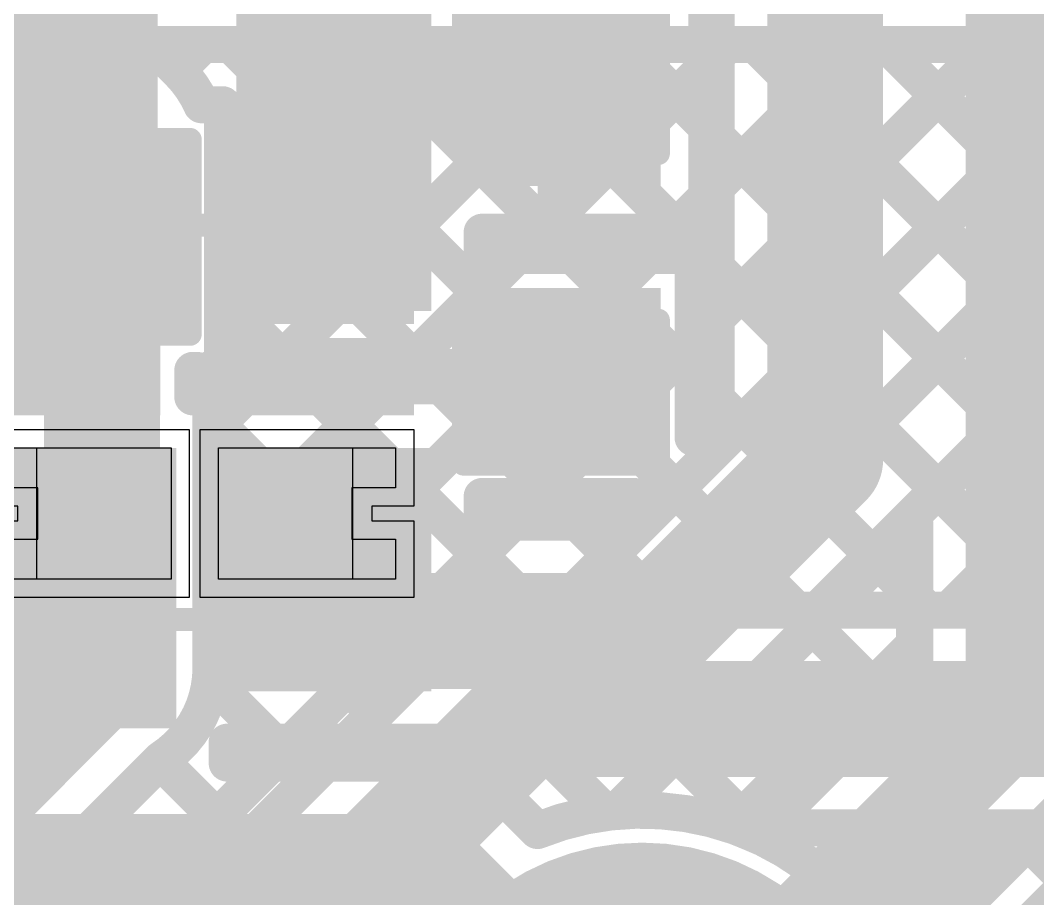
# Model space of a CAD drawing. Header units: millimetres. Extents: x 2.49 to 5.65, y 1.36 to 4.13.
# Drawn here: x 3.8184 to 4.0378, y 1.9482 to 2.1377 of the extents above; entities that cross this region are included whole.
import ezdxf

# ---------------------------------------------------------------- set-up
doc = ezdxf.new("R2010")
doc.units = ezdxf.units.MM
doc.header["$MEASUREMENT"] = 0
for name, color, linetype in [('BottomLayer', 5, 'Continuous'), ('BottomOverlay', 54, 'Continuous'), ('BottomPaste', 16, 'Continuous'), ('BottomSolder', 6, 'Continuous'), ('MultiLayer', 9, 'Continuous'), ('TopLayer', 1, 'Continuous'), ('TopOverlay', 2, 'Continuous'), ('TopPaste', 8, 'Continuous'), ('TopSolder', 216, 'Continuous'), ('ViaHoleLayer', 16, 'Continuous')]:
    doc.layers.add(name, color=color, linetype=linetype)

# ---------------------------------------------------------------- blocks, each defined once
blk = doc.blocks.new('DC_C024E_7A_1_65_1')
at = {"layer": 'BottomLayer', "const_width": 0.04921}
blk.add_lwpolyline([(0.28996, 0.15748, 1), (0.33917, 0.15748, 1)], format="xyb", close=True, dxfattribs=at)
at = {"layer": 'BottomSolder', "const_width": 0.05321}
blk.add_lwpolyline([(0.28796, 0.15748, 1), (0.34117, 0.15748, 1)], format="xyb", close=True, dxfattribs=at)
at = {"layer": 'MultiLayer', "const_width": 0.04921}
blk.add_lwpolyline([(0.28996, 0.15748, 1), (0.33917, 0.15748, 1)], format="xyb", close=True, dxfattribs=at)
at = {"layer": 'TopLayer', "const_width": 0.04921}
blk.add_lwpolyline([(0.28996, 0.15748, 1), (0.33917, 0.15748, 1)], format="xyb", close=True, dxfattribs=at)
at = {"layer": 'TopSolder', "const_width": 0.05321}
blk.add_lwpolyline([(0.28796, 0.15748, 1), (0.34117, 0.15748, 1)], format="xyb", close=True, dxfattribs=at)
blk = doc.blocks.new('SLG7NT402V_2')
at = {"layer": 'TopLayer'}
for p, q in [((-0.03406, -0.03386), (-0.03406, -0.00551)), ((-0.03406, -0.00551), (-0.00512, -0.00551)), ((-0.00512, -0.00551), (-0.00512, -0.03386)), ((0.00512, -0.03386), (0.00512, -0.00551)), ((0.00512, -0.00551), (0.03406, -0.00551)), ((0.03406, -0.00551), (0.03406, -0.03386)), ((-0.00512, -0.03386), (-0.03406, -0.03386)), ((0.03406, -0.03386), (0.00512, -0.03386))]:
    blk.add_line(p, q, dxfattribs=at)
for points in [[(-0.04331, 0.0252), (-0.01142, 0.0252), (-0.04331, 0.03386), (-0.01142, 0.03386)], [(0.01142, 0.0252), (0.04331, 0.0252), (0.01142, 0.03386), (0.04331, 0.03386)], [(-0.04331, 0.00551), (-0.01142, 0.00551), (-0.04331, 0.01417), (-0.01142, 0.01417)], [(0.01142, 0.00551), (0.04331, 0.00551), (0.01142, 0.01417), (0.04331, 0.01417)], [(-0.04331, -0.01417), (-0.00512, -0.01417), (-0.04331, -0.00551), (-0.00512, -0.00551)], [(0.00512, -0.01417), (0.04331, -0.01417), (0.00512, -0.00551), (0.04331, -0.00551)], [(-0.04331, -0.03386), (-0.00512, -0.03386), (-0.04331, -0.0252), (-0.00512, -0.0252)], [(0.00512, -0.03386), (0.04331, -0.03386), (0.00512, -0.0252), (0.04331, -0.0252)]]:
    blk.add_solid(points, dxfattribs=at)
at = {"layer": 'TopOverlay', "const_width": 0.005}
for points in [[(-0.03071, 0.04252), (0.03071, 0.04252)], [(-0.03071, -0.04252), (0.03071, -0.04252)]]:
    blk.add_lwpolyline(points, dxfattribs=at)
at = {"layer": 'TopOverlay'}
for points, const_width in [([(-0.03196, 0.04252, 1), (-0.02946, 0.04252, 1)], 0.0025), ([(0.02946, 0.04252, 1), (0.03196, 0.04252, 1)], 0.0025), ([(-0.05087, 0.029, 1), (-0.05513, 0.029, 1)], 0.00787), ([(-0.0571, 0.029, 1), (-0.05316, 0.029, 1)], 0.00394), ([(-0.05284, 0.029, 1), (-0.0489, 0.029, 1)], 0.00394), ([(-0.03196, -0.04252, 1), (-0.02946, -0.04252, 1)], 0.0025), ([(0.02946, -0.04252, 1), (0.03196, -0.04252, 1)], 0.0025)]:
    blk.add_lwpolyline(points, format="xyb", close=True, dxfattribs=dict(at, const_width=const_width))
at = {"layer": 'TopPaste'}
for p, q in [((-0.04331, -0.01417), (-0.04331, -0.00551)), ((-0.04331, -0.00551), (-0.00512, -0.00551)), ((-0.00512, -0.00551), (-0.00512, -0.03386)), ((0.00512, -0.03386), (0.00512, -0.00551)), ((0.00512, -0.00551), (0.04331, -0.00551)), ((0.04331, -0.00551), (0.04331, -0.01417)), ((-0.03386, -0.01417), (-0.04331, -0.01417)), ((-0.03386, -0.0252), (-0.03386, -0.01417)), ((0.04331, -0.01417), (0.03386, -0.01417)), ((0.03386, -0.01417), (0.03386, -0.0252)), ((-0.04331, -0.03386), (-0.04331, -0.0252)), ((-0.04331, -0.0252), (-0.03386, -0.0252)), ((0.03386, -0.0252), (0.04331, -0.0252)), ((0.04331, -0.0252), (0.04331, -0.03386)), ((-0.00512, -0.03386), (-0.04331, -0.03386)), ((0.04331, -0.03386), (0.00512, -0.03386))]:
    blk.add_line(p, q, dxfattribs=at)
for points in [[(-0.04331, 0.0252), (-0.01142, 0.0252), (-0.04331, 0.03386), (-0.01142, 0.03386)], [(0.01142, 0.0252), (0.04331, 0.0252), (0.01142, 0.03386), (0.04331, 0.03386)], [(-0.04331, 0.00551), (-0.01142, 0.00551), (-0.04331, 0.01417), (-0.01142, 0.01417)], [(0.01142, 0.00551), (0.04331, 0.00551), (0.01142, 0.01417), (0.04331, 0.01417)]]:
    blk.add_solid(points, dxfattribs=at)
at = {"layer": 'TopSolder'}
for p, q in [((-0.04724, -0.01811), (-0.04724, -0.00157)), ((-0.04724, -0.00157), (-0.00118, -0.00157)), ((-0.00118, -0.00157), (-0.00118, -0.0378)), ((0.00118, -0.0378), (0.00118, -0.00157)), ((0.00118, -0.00157), (0.04724, -0.00157)), ((0.04724, -0.00157), (0.04724, -0.01811)), ((-0.03819, -0.01811), (-0.04724, -0.01811)), ((-0.03819, -0.02126), (-0.03819, -0.01811)), ((0.04724, -0.01811), (0.03819, -0.01811)), ((0.03819, -0.01811), (0.03819, -0.02126)), ((-0.04724, -0.0378), (-0.04724, -0.02126)), ((-0.04724, -0.02126), (-0.03819, -0.02126)), ((0.03819, -0.02126), (0.04724, -0.02126)), ((0.04724, -0.02126), (0.04724, -0.0378)), ((-0.00118, -0.0378), (-0.04724, -0.0378)), ((0.04724, -0.0378), (0.00118, -0.0378))]:
    blk.add_line(p, q, dxfattribs=at)
for points in [[(-0.04731, 0.0212), (-0.00742, 0.0212), (-0.04731, 0.03786), (-0.00742, 0.03786)], [(0.00742, 0.0212), (0.04731, 0.0212), (0.00742, 0.03786), (0.04731, 0.03786)], [(-0.04731, 0.00151), (-0.00742, 0.00151), (-0.04731, 0.01817), (-0.00742, 0.01817)], [(0.00742, 0.00151), (0.04731, 0.00151), (0.00742, 0.01817), (0.04731, 0.01817)]]:
    blk.add_solid(points, dxfattribs=at)
blk = doc.blocks.new('3_SSOP_12')
at = {"layer": 'TopLayer'}
for points in [[(-0.01181, 0.02756), (0.01181, 0.02756), (-0.01181, 0.06693), (0.01181, 0.06693)], [(-0.04921, -0.06693), (-0.02559, -0.06693), (-0.04921, -0.02756), (-0.02559, -0.02756)], [(0.02559, -0.06693), (0.04921, -0.06693), (0.02559, -0.02756), (0.04921, -0.02756)]]:
    blk.add_solid(points, dxfattribs=at)
at = {"layer": 'TopOverlay', "const_width": 0.005}
for points in [[(-0.06, -0.016), (-0.06, 0.033)], [(-0.06, 0.033), (-0.02, 0.033)], [(0.02, 0.033), (0.06, 0.033)], [(0.06, -0.016), (0.06, 0.033)], [(-0.015, -0.032), (0.015, -0.032)]]:
    blk.add_lwpolyline(points, dxfattribs=at)
at = {"layer": 'TopOverlay'}
for points, const_width in [([(-0.06125, 0.033, 1), (-0.05875, 0.033, 1)], 0.0025), ([(-0.06125, 0.033, 1), (-0.05875, 0.033, 1)], 0.0025), ([(-0.02125, 0.033, 1), (-0.01875, 0.033, 1)], 0.0025), ([(0.01875, 0.033, 1), (0.02125, 0.033, 1)], 0.0025), ([(0.05875, 0.033, 1), (0.06125, 0.033, 1)], 0.0025), ([(0.05875, 0.033, 1), (0.06125, 0.033, 1)], 0.0025), ([(-0.06125, -0.016, 1), (-0.05875, -0.016, 1)], 0.0025), ([(0.05875, -0.016, 1), (0.06125, -0.016, 1)], 0.0025), ([(-0.01625, -0.032, 1), (-0.01375, -0.032, 1)], 0.0025), ([(0.01375, -0.032, 1), (0.01625, -0.032, 1)], 0.0025), ([(-0.05839, -0.048, 1), (-0.06561, -0.048, 1)], 0.01), ([(-0.06811, -0.048, 1), (-0.06311, -0.048, 1)], 0.005), ([(-0.06089, -0.048, 1), (-0.05589, -0.048, 1)], 0.005)]:
    blk.add_lwpolyline(points, format="xyb", close=True, dxfattribs=dict(at, const_width=const_width))
at = {"layer": 'TopPaste'}
for points in [[(-0.01181, 0.02756), (0.01181, 0.02756), (-0.01181, 0.06693), (0.01181, 0.06693)], [(-0.04921, -0.06693), (-0.02559, -0.06693), (-0.04921, -0.02756), (-0.02559, -0.02756)], [(0.02559, -0.06693), (0.04921, -0.06693), (0.02559, -0.02756), (0.04921, -0.02756)]]:
    blk.add_solid(points, dxfattribs=at)
at = {"layer": 'TopSolder'}
for points in [[(-0.01581, 0.02356), (0.01581, 0.02356), (-0.01581, 0.07093), (0.01581, 0.07093)], [(-0.05321, -0.07093), (-0.02159, -0.07093), (-0.05321, -0.02356), (-0.02159, -0.02356)], [(0.02159, -0.07093), (0.05321, -0.07093), (0.02159, -0.02356), (0.05321, -0.02356)]]:
    blk.add_solid(points, dxfattribs=at)
blk = doc.blocks.new('R__0603_B_38')
at = {"layer": 'BottomLayer'}
for points in [[(-0.015, -0.0175), (-0.015, 0.0175), (-0.045, -0.0175), (-0.045, 0.0175)], [(0.045, -0.0175), (0.045, 0.0175), (0.015, -0.0175), (0.015, 0.0175)]]:
    blk.add_solid(points, dxfattribs=at)
at = {"layer": 'BottomOverlay', "const_width": 0.005}
for points in [[(-0.049, 0.021), (0.049, 0.021)], [(-0.049, -0.021), (-0.049, 0.021)], [(0.049, -0.021), (0.049, 0.021)], [(-0.049, -0.021), (0.049, -0.021)]]:
    blk.add_lwpolyline(points, dxfattribs=at)
at = {"layer": 'BottomOverlay', "const_width": 0.0025}
for points in [[(-0.05025, 0.021, 1), (-0.04775, 0.021, 1)], [(-0.05025, 0.021, 1), (-0.04775, 0.021, 1)], [(0.04775, 0.021, 1), (0.05025, 0.021, 1)], [(0.04775, 0.021, 1), (0.05025, 0.021, 1)], [(-0.05025, -0.021, 1), (-0.04775, -0.021, 1)], [(-0.05025, -0.021, 1), (-0.04775, -0.021, 1)], [(0.04775, -0.021, 1), (0.05025, -0.021, 1)], [(0.04775, -0.021, 1), (0.05025, -0.021, 1)]]:
    blk.add_lwpolyline(points, format="xyb", close=True, dxfattribs=at)
at = {"layer": 'BottomPaste'}
for points in [[(-0.015, -0.0175), (-0.015, 0.0175), (-0.045, -0.0175), (-0.045, 0.0175)], [(0.045, -0.0175), (0.045, 0.0175), (0.015, -0.0175), (0.015, 0.0175)]]:
    blk.add_solid(points, dxfattribs=at)
at = {"layer": 'BottomSolder'}
for points in [[(-0.011, -0.0215), (-0.011, 0.0215), (-0.049, -0.0215), (-0.049, 0.0215)], [(0.049, -0.0215), (0.049, 0.0215), (0.011, -0.0215), (0.011, 0.0215)]]:
    blk.add_solid(points, dxfattribs=at)
blk = doc.blocks.new('C__0603_97')
at = {"layer": 'TopLayer'}
for points in [[(-0.045, 0.0175), (-0.045, -0.0175), (-0.015, 0.0175), (-0.015, -0.0175)], [(0.015, 0.0175), (0.015, -0.0175), (0.045, 0.0175), (0.045, -0.0175)]]:
    blk.add_solid(points, dxfattribs=at)
at = {"layer": 'TopOverlay', "const_width": 0.005}
for points in [[(-0.049, -0.021), (-0.049, 0.021)], [(-0.018, 0.021), (-0.049, 0.021)], [(0.049, 0.021), (0.018, 0.021)], [(0.049, -0.021), (0.049, 0.021)], [(-0.018, -0.021), (-0.049, -0.021)], [(0.049, -0.021), (0.018, -0.021)]]:
    blk.add_lwpolyline(points, dxfattribs=at)
at = {"layer": 'TopOverlay', "const_width": 0.0025}
for points in [[(-0.05025, 0.021, 1), (-0.04775, 0.021, 1)], [(-0.05025, 0.021, 1), (-0.04775, 0.021, 1)], [(-0.01925, 0.021, 1), (-0.01675, 0.021, 1)], [(0.01675, 0.021, 1), (0.01925, 0.021, 1)], [(0.04775, 0.021, 1), (0.05025, 0.021, 1)], [(0.04775, 0.021, 1), (0.05025, 0.021, 1)], [(-0.05025, -0.021, 1), (-0.04775, -0.021, 1)], [(-0.05025, -0.021, 1), (-0.04775, -0.021, 1)], [(-0.01925, -0.021, 1), (-0.01675, -0.021, 1)], [(0.01675, -0.021, 1), (0.01925, -0.021, 1)], [(0.04775, -0.021, 1), (0.05025, -0.021, 1)], [(0.04775, -0.021, 1), (0.05025, -0.021, 1)]]:
    blk.add_lwpolyline(points, format="xyb", close=True, dxfattribs=at)
at = {"layer": 'TopPaste'}
for points in [[(-0.045, 0.0175), (-0.045, -0.0175), (-0.015, 0.0175), (-0.015, -0.0175)], [(0.015, 0.0175), (0.015, -0.0175), (0.045, 0.0175), (0.045, -0.0175)]]:
    blk.add_solid(points, dxfattribs=at)
at = {"layer": 'TopSolder'}
for points in [[(-0.049, 0.0215), (-0.049, -0.0215), (-0.011, 0.0215), (-0.011, -0.0215)], [(0.011, 0.0215), (0.011, -0.0215), (0.049, 0.0215), (0.049, -0.0215)]]:
    blk.add_solid(points, dxfattribs=at)
blk = doc.blocks.new('C__0603_99')
at = {"layer": 'TopLayer'}
for points in [[(-0.045, 0.0175), (-0.045, -0.0175), (-0.015, 0.0175), (-0.015, -0.0175)], [(0.015, 0.0175), (0.015, -0.0175), (0.045, 0.0175), (0.045, -0.0175)]]:
    blk.add_solid(points, dxfattribs=at)
at = {"layer": 'TopOverlay', "const_width": 0.005}
for points in [[(-0.018, 0.021), (-0.049, 0.021)], [(-0.049, 0.021), (-0.049, -0.021)], [(0.049, 0.021), (0.018, 0.021)], [(0.049, 0.021), (0.049, -0.021)], [(-0.018, -0.021), (-0.049, -0.021)], [(0.049, -0.021), (0.018, -0.021)]]:
    blk.add_lwpolyline(points, dxfattribs=at)
at = {"layer": 'TopOverlay', "const_width": 0.0025}
for points in [[(-0.05025, 0.021, 1), (-0.04775, 0.021, 1)], [(-0.05025, 0.021, 1), (-0.04775, 0.021, 1)], [(-0.01925, 0.021, 1), (-0.01675, 0.021, 1)], [(0.01675, 0.021, 1), (0.01925, 0.021, 1)], [(0.04775, 0.021, 1), (0.05025, 0.021, 1)], [(0.04775, 0.021, 1), (0.05025, 0.021, 1)], [(-0.05025, -0.021, 1), (-0.04775, -0.021, 1)], [(-0.05025, -0.021, 1), (-0.04775, -0.021, 1)], [(-0.01925, -0.021, 1), (-0.01675, -0.021, 1)], [(0.01675, -0.021, 1), (0.01925, -0.021, 1)], [(0.04775, -0.021, 1), (0.05025, -0.021, 1)], [(0.04775, -0.021, 1), (0.05025, -0.021, 1)]]:
    blk.add_lwpolyline(points, format="xyb", close=True, dxfattribs=at)
at = {"layer": 'TopPaste'}
for points in [[(-0.045, 0.0175), (-0.045, -0.0175), (-0.015, 0.0175), (-0.015, -0.0175)], [(0.015, 0.0175), (0.015, -0.0175), (0.045, 0.0175), (0.045, -0.0175)]]:
    blk.add_solid(points, dxfattribs=at)
at = {"layer": 'TopSolder'}
for points in [[(-0.049, 0.0215), (-0.049, -0.0215), (-0.011, 0.0215), (-0.011, -0.0215)], [(0.011, 0.0215), (0.011, -0.0215), (0.049, 0.0215), (0.049, -0.0215)]]:
    blk.add_solid(points, dxfattribs=at)

msp = doc.modelspace()

# ---------------------------------------------------------------- linework, layer by layer
at = {"layer": 'BottomLayer'}
for points, const_width in [([(3.79, 2.156), (3.836, 2.11)], 0.025), ([(3.83905, 1.944), (4.02755, 2.1325)], 0.008), ([(3.84673, 2.1325), (3.85262, 2.12662)], 0.008), ([(3.84673, 2.1325), (4.048, 2.1325)], 0.008), ([(3.85229, 2.12695), (3.85784, 2.1325)], 0.008), ([(3.85871, 1.99194), (3.99926, 2.1325)], 0.008), ([(3.8595, 2.04931), (3.94269, 2.1325)], 0.008), ([(3.8595, 2.02102), (3.97098, 2.1325)], 0.008), ([(3.862, 2.10837), (3.88613, 2.1325)], 0.008), ([(3.862, 2.08009), (3.91441, 2.1325)], 0.008), ([(3.86377, 2.1325), (3.98577, 2.0105)], 0.008), ([(3.89205, 2.1325), (4.01405, 2.0105)], 0.008), ([(3.92034, 2.1325), (4.04234, 2.0105)], 0.008), ([(3.94862, 2.1325), (4.045, 2.03612)], 0.008), ([(3.9769, 2.1325), (4.045, 2.0644)], 0.008), ([(4.00519, 2.1325), (4.048, 2.08969)], 0.008), ([(4.03347, 2.1325), (4.048, 2.11797)], 0.008), ([(3.93383, 2.0105), (4.048, 2.12467)], 0.008), ([(3.85749, 2.1195), (3.862, 2.1195)], 0.008), ([(3.862, 2.0625), (3.862, 2.1195)], 0.008), ([(3.836, 2.091), (3.836, 2.11)], 0.02), ([(3.862, 2.10598), (3.95748, 2.0105)], 0.008), ([(3.836, 1.998), (3.836, 2.091)], 0.025), ([(3.96212, 2.0105), (4.048, 2.09638)], 0.008), ([(3.862, 2.0777), (3.9292, 2.0105)], 0.008), ([(3.9904, 2.0105), (4.045, 2.0651)], 0.008), ([(3.8595, 1.998), (3.8595, 2.0625)], 0.008), ([(3.8595, 2.05191), (3.90909, 2.00232)], 0.008), ([(4.01868, 2.0105), (4.045, 2.03682)], 0.008), ([(3.8595, 2.02363), (3.89495, 1.98818)], 0.008), ([(3.927, 2.0105), (4.05042, 2.0105)], 0.008), ([(3.76628, 1.929), (3.83528, 1.998)], 0.025), ([(3.83528, 1.998), (3.836, 1.998)], 0.025), ([(3.86638, 1.95962), (3.91037, 2.0036)], 0.008), ([(3.85936, 1.99548), (3.88081, 1.97404)], 0.008), ([(3.883, 1.943), (3.927, 1.987)], 0.025), ([(3.927, 1.987), (4.155, 1.987)], 0.025), ([(3.81451, 1.944), (3.84882, 1.9783)], 0.008), ([(3.84854, 1.97802), (3.86666, 1.9599)], 0.008), ([(3.8344, 1.96388), (3.85428, 1.944)], 0.008), ([(3.97369, 1.9635), (4.15427, 1.9635)], 0.008), ([(3.9904, 1.95393), (3.99997, 1.9635)], 0.008), ([(4.00366, 1.93891), (4.02825, 1.9635)], 0.008), ([(4.00448, 1.9635), (4.03248, 1.9355)], 0.008), ([(4.02854, 1.9355), (4.05654, 1.9635)], 0.008), ([(4.03277, 1.9635), (4.06077, 1.9355)], 0.008), ([(3.82025, 1.94974), (3.82599, 1.944)], 0.008), ([(3.8543, 1.944), (3.86069, 1.95039)], 0.008), ([(3.863, 1.923), (3.883, 1.943)], 0.02)]:
    msp.add_lwpolyline(points, dxfattribs=dict(at, const_width=const_width))
for points, const_width in [([(3.84473, 2.1325, 1), (3.84873, 2.1325, 1)], 0.004), ([(3.84473, 2.1325, 1), (3.84873, 2.1325, 1)], 0.004), ([(3.85584, 2.1325, 1), (3.85984, 2.1325, 1)], 0.004), ([(3.86177, 2.1325, 1), (3.86577, 2.1325, 1)], 0.004), ([(3.88413, 2.1325, 1), (3.88813, 2.1325, 1)], 0.004), ([(3.89005, 2.1325, 1), (3.89405, 2.1325, 1)], 0.004), ([(3.91241, 2.1325, 1), (3.91641, 2.1325, 1)], 0.004), ([(3.91834, 2.1325, 1), (3.92234, 2.1325, 1)], 0.004), ([(3.94069, 2.1325, 1), (3.94469, 2.1325, 1)], 0.004), ([(3.94662, 2.1325, 1), (3.95062, 2.1325, 1)], 0.004), ([(3.96898, 2.1325, 1), (3.97298, 2.1325, 1)], 0.004), ([(3.9749, 2.1325, 1), (3.9789, 2.1325, 1)], 0.004), ([(3.99726, 2.1325, 1), (4.00126, 2.1325, 1)], 0.004), ([(4.00319, 2.1325, 1), (4.00719, 2.1325, 1)], 0.004), ([(4.02555, 2.1325, 1), (4.02955, 2.1325, 1)], 0.004), ([(4.03147, 2.1325, 1), (4.03547, 2.1325, 1)], 0.004), ([(3.85029, 2.12695, 1), (3.85429, 2.12695, 1)], 0.004), ([(3.85062, 2.12662, 1), (3.85462, 2.12662, 1)], 0.004), ([(3.85062, 2.12662, 1), (3.85462, 2.12662, 1)], 0.004), ([(3.82975, 2.11, 1), (3.84225, 2.11, 1)], 0.0125), ([(3.85549, 2.1195, 1), (3.85949, 2.1195, 1)], 0.004), ([(3.85549, 2.1195, 1), (3.85949, 2.1195, 1)], 0.004), ([(3.86, 2.1195, 1), (3.864, 2.1195, 1)], 0.004), ([(3.86, 2.1195, 1), (3.864, 2.1195, 1)], 0.004), ([(3.831, 2.11, 1), (3.841, 2.11, 1)], 0.01), ([(3.86, 2.10837, 1), (3.864, 2.10837, 1)], 0.004), ([(3.86, 2.10598, 1), (3.864, 2.10598, 1)], 0.004), ([(3.82975, 2.091, 1), (3.84225, 2.091, 1)], 0.0125), ([(3.831, 2.091, 1), (3.841, 2.091, 1)], 0.01), ([(3.86, 2.08009, 1), (3.864, 2.08009, 1)], 0.004), ([(3.86, 2.0777, 1), (3.864, 2.0777, 1)], 0.004), ([(3.8575, 2.0625, 1), (3.8615, 2.0625, 1)], 0.004), ([(3.86, 2.0625, 1), (3.864, 2.0625, 1)], 0.004), ([(3.8575, 2.05191, 1), (3.8615, 2.05191, 1)], 0.004), ([(3.8575, 2.04931, 1), (3.8615, 2.04931, 1)], 0.004), ([(3.8575, 2.02363, 1), (3.8615, 2.02363, 1)], 0.004), ([(3.8575, 2.02102, 1), (3.8615, 2.02102, 1)], 0.004), ([(3.925, 2.0105, 1), (3.929, 2.0105, 1)], 0.004), ([(3.925, 2.0105, 1), (3.929, 2.0105, 1)], 0.004), ([(3.925, 2.0105, 1), (3.929, 2.0105, 1)], 0.004), ([(3.9272, 2.0105, 1), (3.9312, 2.0105, 1)], 0.004), ([(3.93183, 2.0105, 1), (3.93583, 2.0105, 1)], 0.004), ([(3.95548, 2.0105, 1), (3.95948, 2.0105, 1)], 0.004), ([(3.96012, 2.0105, 1), (3.96412, 2.0105, 1)], 0.004), ([(3.98377, 2.0105, 1), (3.98777, 2.0105, 1)], 0.004), ([(3.9884, 2.0105, 1), (3.9924, 2.0105, 1)], 0.004), ([(4.01205, 2.0105, 1), (4.01605, 2.0105, 1)], 0.004), ([(4.01668, 2.0105, 1), (4.02068, 2.0105, 1)], 0.004), ([(3.82903, 1.998, 1), (3.84153, 1.998, 1)], 0.0125), ([(3.82903, 1.998, 1), (3.84153, 1.998, 1)], 0.0125), ([(3.82975, 1.998, 1), (3.84225, 1.998, 1)], 0.0125), ([(3.82975, 1.998, 1), (3.84225, 1.998, 1)], 0.0125), ([(3.83009, 1.998, 1), (3.84191, 1.998, 1)], 0.01181), ([(3.90709, 2.00232, 1), (3.91109, 2.00232, 1)], 0.004), ([(3.90837, 2.0036, 1), (3.91237, 2.0036, 1)], 0.004), ([(3.90837, 2.0036, 1), (3.91237, 2.0036, 1)], 0.004), ([(3.90838, 2.00362, 1), (3.91238, 2.00362, 1)], 0.004), ([(3.8575, 1.998, 1), (3.8615, 1.998, 1)], 0.004), ([(3.8575, 1.998, 1), (3.8615, 1.998, 1)], 0.004), ([(3.8575, 1.998, 1), (3.8615, 1.998, 1)], 0.004), ([(3.85736, 1.99548, 1), (3.86136, 1.99548, 1)], 0.004), ([(3.92075, 1.987, 1), (3.93325, 1.987, 1)], 0.0125), ([(3.92075, 1.987, 1), (3.93325, 1.987, 1)], 0.0125), ([(3.85671, 1.99194, 1), (3.86071, 1.99194, 1)], 0.004), ([(3.89295, 1.98818, 1), (3.89695, 1.98818, 1)], 0.004), ([(3.84654, 1.97802, 1), (3.85054, 1.97802, 1)], 0.004), ([(3.84682, 1.9783, 1), (3.85082, 1.9783, 1)], 0.004), ([(3.84682, 1.9783, 1), (3.85082, 1.9783, 1)], 0.004), ([(3.84682, 1.9783, 1), (3.85082, 1.9783, 1)], 0.004), ([(3.87881, 1.97404, 1), (3.88281, 1.97404, 1)], 0.004), ([(3.8324, 1.96388, 1), (3.8364, 1.96388, 1)], 0.004), ([(3.97168, 1.9635, 1), (3.97568, 1.9635, 1)], 0.004), ([(3.97168, 1.9635, 1), (3.97568, 1.9635, 1)], 0.004), ([(3.99797, 1.9635, 1), (4.00197, 1.9635, 1)], 0.004), ([(4.00248, 1.9635, 1), (4.00648, 1.9635, 1)], 0.004), ([(4.02625, 1.9635, 1), (4.03025, 1.9635, 1)], 0.004), ([(4.03077, 1.9635, 1), (4.03477, 1.9635, 1)], 0.004), ([(3.86438, 1.95962, 1), (3.86838, 1.95962, 1)], 0.004), ([(3.86438, 1.95962, 1), (3.86838, 1.95962, 1)], 0.004), ([(3.86466, 1.9599, 1), (3.86866, 1.9599, 1)], 0.004), ([(3.9884, 1.95393, 1), (3.9924, 1.95393, 1)], 0.004), ([(3.87675, 1.943, 1), (3.88925, 1.943, 1)], 0.0125), ([(3.81825, 1.94974, 1), (3.82225, 1.94974, 1)], 0.004), ([(3.85869, 1.95039, 1), (3.86269, 1.95039, 1)], 0.004), ([(3.85869, 1.95039, 1), (3.86269, 1.95039, 1)], 0.004), ([(3.878, 1.943, 1), (3.888, 1.943, 1)], 0.01)]:
    msp.add_lwpolyline(points, format="xyb", close=True, dxfattribs=dict(at, const_width=const_width))
at = {"layer": 'BottomLayer', "const_width": 0.008}
for points in [[(3.85262, 2.12662, -0.092571), (3.85749, 2.1195)], [(3.91037, 2.0036, -0.199188), (3.927, 2.0105)], [(3.91038, 2.00362, -0.198912), (3.927, 2.0105)], [(3.8595, 1.998, -0.2537), (3.84882, 1.9783)], [(3.8595, 1.998, -0.2537), (3.84882, 1.9783)], [(3.97369, 1.9635, -0.2061), (4.00801, 1.9305)], [(3.86069, 1.95039, -0.116893), (3.86638, 1.95962)]]:
    msp.add_lwpolyline(points, format="xyb", dxfattribs=at)
at = {"layer": 'MultiLayer', "const_width": 0.01181}
msp.add_lwpolyline([(3.83009, 1.998, 1), (3.84191, 1.998, 1)], format="xyb", close=True, dxfattribs=at)
at = {"layer": 'TopLayer'}
for points, const_width in [([(4.03229, 1.9869), (4.03229, 2.26371)], 0.02), ([(3.992, 2.043), (3.992, 2.224)], 0.025), ([(3.9685, 2.05273), (3.9685, 2.21427)], 0.008), ([(3.884, 2.124), (3.884, 2.174)], 0.025), ([(3.824, 2.124), (3.824, 2.159)], 0.02), ([(3.9665, 2.092), (3.9665, 2.15)], 0.008), ([(3.935, 2.121), (3.935, 2.146)], 0.01), ([(3.884, 2.124), (3.932, 2.124)], 0.02), ([(3.935, 2.121), (3.9625, 2.121)], 0.01), ([(3.935, 2.096), (3.935, 2.121)], 0.01), ([(3.95876, 2.092), (3.9665, 2.09974)], 0.008), ([(3.918, 2.092), (3.9665, 2.092)], 0.008), ([(3.918, 2.087), (3.918, 2.092)], 0.008), ([(3.92548, 2.087), (3.93048, 2.092)], 0.008), ([(3.93255, 2.092), (3.93755, 2.087)], 0.008), ([(3.95376, 2.087), (3.95876, 2.092)], 0.008), ([(3.96084, 2.092), (3.9685, 2.08434)], 0.008), ([(3.918, 2.087), (3.9635, 2.087)], 0.008), ([(3.9635, 2.04773), (3.9635, 2.087)], 0.008), ([(3.9635, 2.06845), (3.9685, 2.07345)], 0.008), ([(3.77838, 2.06084), (3.82864, 2.06084)], 0.012), ([(3.85558, 2.05649), (3.85558, 2.0622)], 0.008), ([(3.85642, 2.05649), (3.85642, 2.0622)], 0.008), ([(3.88336, 2.06084), (3.93484, 2.06084)], 0.012), ([(3.9635, 2.06105), (3.9685, 2.05605)], 0.008), ([(3.9635, 2.04773), (3.9685, 2.05273)], 0.008), ([(3.955, 2.006), (3.992, 2.043)], 0.025), ([(3.918, 2.0295), (3.918, 2.035)], 0.008), ([(3.918, 2.035), (3.95077, 2.035)], 0.008), ([(3.92455, 2.0295), (3.93005, 2.035)], 0.008), ([(3.93298, 2.035), (3.93848, 2.0295)], 0.008), ([(3.94527, 2.0295), (3.95077, 2.035)], 0.008), ([(3.88021, 2.02147), (3.89568, 2.006)], 0.025), ([(3.918, 2.0295), (3.94527, 2.0295)], 0.008), ([(4.01129, 1.9956), (4.01129, 2.02957)], 0.008), ([(3.97163, 1.9894), (4.0086, 2.02637)], 0.008), ([(4.00339, 2.02116), (4.01129, 2.01326)], 0.008), ([(3.89568, 2.006), (3.955, 2.006)], 0.025), ([(3.98925, 2.00702), (4.00598, 1.99029)], 0.008), ([(3.97221, 1.96403), (4.01129, 2.0031)], 0.008), ([(3.97757, 1.96188), (4.01129, 1.9956)], 0.008), ([(3.95252, 1.90713), (4.03229, 1.9869)], 0.02), ([(3.97511, 1.99287), (3.99184, 1.97615)], 0.008), ([(3.94699, 1.96709), (3.96433, 1.98443)], 0.008), ([(3.918, 1.9825), (3.955, 1.9825)], 0.008), ([(3.92225, 1.97063), (3.93412, 1.9825)], 0.008), ([(3.92891, 1.9825), (3.9446, 1.96682)], 0.008), ([(3.9571, 1.98259), (3.9777, 1.962)], 0.008), ([(3.863, 1.982), (3.918, 1.982)], 0.008), ([(3.863, 1.9775), (3.863, 1.982)], 0.008), ([(3.87255, 1.9775), (3.87705, 1.982)], 0.008), ([(3.87285, 1.982), (3.87735, 1.9775)], 0.008), ([(3.90083, 1.9775), (3.90533, 1.982)], 0.008), ([(3.90113, 1.982), (3.90563, 1.9775)], 0.008), ([(3.863, 1.9775), (3.90565, 1.9775)], 0.008), ([(4.00727, 1.93218), (4.0471, 1.97201)], 0.008), ([(3.92228, 1.9706), (3.92994, 1.96295)], 0.008), ([(3.78, 1.954), (3.90565, 1.954)], 0.025), ([(3.90565, 1.954), (3.95252, 1.90713)], 0.025), ([(4.03568, 1.96059), (4.09352, 1.90275)], 0.008), ([(4.01163, 1.91859), (4.05087, 1.95783)], 0.008), ([(4.02154, 1.94645), (4.0865, 1.88148)], 0.008)]:
    msp.add_lwpolyline(points, dxfattribs=dict(at, const_width=const_width))
for points, const_width in [([(3.87775, 2.124, 1), (3.89025, 2.124, 1)], 0.0125), ([(3.819, 2.124, 1), (3.829, 2.124, 1)], 0.01), ([(3.879, 2.124, 1), (3.889, 2.124, 1)], 0.01), ([(3.927, 2.124, 1), (3.937, 2.124, 1)], 0.01), ([(3.9325, 2.121, 1), (3.9375, 2.121, 1)], 0.005), ([(3.9325, 2.121, 1), (3.9375, 2.121, 1)], 0.005), ([(3.9325, 2.121, 1), (3.9375, 2.121, 1)], 0.005), ([(3.96, 2.121, 1), (3.965, 2.121, 1)], 0.005), ([(3.9645, 2.09974, 1), (3.9685, 2.09974, 1)], 0.004), ([(3.9325, 2.096, 1), (3.9375, 2.096, 1)], 0.005), ([(3.916, 2.092, 1), (3.92, 2.092, 1)], 0.004), ([(3.916, 2.092, 1), (3.92, 2.092, 1)], 0.004), ([(3.92848, 2.092, 1), (3.93248, 2.092, 1)], 0.004), ([(3.93055, 2.092, 1), (3.93455, 2.092, 1)], 0.004), ([(3.95676, 2.092, 1), (3.96076, 2.092, 1)], 0.004), ([(3.95676, 2.092, 1), (3.96076, 2.092, 1)], 0.004), ([(3.95884, 2.092, 1), (3.96284, 2.092, 1)], 0.004), ([(3.9645, 2.092, 1), (3.9685, 2.092, 1)], 0.004), ([(3.9645, 2.092, 1), (3.9685, 2.092, 1)], 0.004), ([(3.916, 2.087, 1), (3.92, 2.087, 1)], 0.004), ([(3.916, 2.087, 1), (3.92, 2.087, 1)], 0.004), ([(3.92348, 2.087, 1), (3.92748, 2.087, 1)], 0.004), ([(3.93555, 2.087, 1), (3.93955, 2.087, 1)], 0.004), ([(3.95176, 2.087, 1), (3.95576, 2.087, 1)], 0.004), ([(3.9615, 2.087, 1), (3.9655, 2.087, 1)], 0.004), ([(3.9615, 2.087, 1), (3.9655, 2.087, 1)], 0.004), ([(3.9665, 2.08434, 1), (3.9705, 2.08434, 1)], 0.004), ([(3.9665, 2.07345, 1), (3.9705, 2.07345, 1)], 0.004), ([(3.9615, 2.06845, 1), (3.9655, 2.06845, 1)], 0.004), ([(3.82564, 2.06084, 1), (3.83164, 2.06084, 1)], 0.006), ([(3.85358, 2.0622, 1), (3.85758, 2.0622, 1)], 0.004), ([(3.85442, 2.0622, 1), (3.85842, 2.0622, 1)], 0.004), ([(3.88036, 2.06084, 1), (3.88636, 2.06084, 1)], 0.006), ([(3.93184, 2.06084, 1), (3.93784, 2.06084, 1)], 0.006), ([(3.9615, 2.06105, 1), (3.9655, 2.06105, 1)], 0.004), ([(3.85358, 2.05649, 1), (3.85758, 2.05649, 1)], 0.004), ([(3.85442, 2.05649, 1), (3.85842, 2.05649, 1)], 0.004), ([(3.9665, 2.05605, 1), (3.9705, 2.05605, 1)], 0.004), ([(3.9665, 2.05273, 1), (3.9705, 2.05273, 1)], 0.004), ([(3.9665, 2.05273, 1), (3.9705, 2.05273, 1)], 0.004), ([(3.98575, 2.043, 1), (3.99825, 2.043, 1)], 0.0125), ([(3.98575, 2.043, 1), (3.99825, 2.043, 1)], 0.0125), ([(3.9615, 2.04773, 1), (3.9655, 2.04773, 1)], 0.004), ([(3.9615, 2.04773, 1), (3.9655, 2.04773, 1)], 0.004), ([(3.916, 2.035, 1), (3.92, 2.035, 1)], 0.004), ([(3.916, 2.035, 1), (3.92, 2.035, 1)], 0.004), ([(3.92805, 2.035, 1), (3.93205, 2.035, 1)], 0.004), ([(3.93098, 2.035, 1), (3.93498, 2.035, 1)], 0.004), ([(3.94877, 2.035, 1), (3.95277, 2.035, 1)], 0.004), ([(3.94877, 2.035, 1), (3.95277, 2.035, 1)], 0.004), ([(3.87396, 2.02147, 1), (3.88646, 2.02147, 1)], 0.0125), ([(3.916, 2.0295, 1), (3.92, 2.0295, 1)], 0.004), ([(3.916, 2.0295, 1), (3.92, 2.0295, 1)], 0.004), ([(3.92255, 2.0295, 1), (3.92655, 2.0295, 1)], 0.004), ([(3.93648, 2.0295, 1), (3.94048, 2.0295, 1)], 0.004), ([(3.94327, 2.0295, 1), (3.94727, 2.0295, 1)], 0.004), ([(3.94327, 2.0295, 1), (3.94727, 2.0295, 1)], 0.004), ([(4.00929, 2.02957, 1), (4.01329, 2.02957, 1)], 0.004), ([(4.00929, 2.02957, 1), (4.01329, 2.02957, 1)], 0.004), ([(4.00929, 2.02957, 1), (4.01329, 2.02957, 1)], 0.004), ([(4.0066, 2.02637, 1), (4.0106, 2.02637, 1)], 0.004), ([(4.0066, 2.02637, 1), (4.0106, 2.02637, 1)], 0.004), ([(4.00662, 2.02638, 1), (4.01062, 2.02638, 1)], 0.004), ([(4.00139, 2.02116, 1), (4.00539, 2.02116, 1)], 0.004), ([(3.88944, 2.006, 1), (3.90193, 2.006, 1)], 0.0125), ([(3.88944, 2.006, 1), (3.90193, 2.006, 1)], 0.0125), ([(3.94875, 2.006, 1), (3.96125, 2.006, 1)], 0.0125), ([(3.94875, 2.006, 1), (3.96125, 2.006, 1)], 0.0125), ([(4.00929, 2.01326, 1), (4.01329, 2.01326, 1)], 0.004), ([(3.98725, 2.00702, 1), (3.99125, 2.00702, 1)], 0.004), ([(3.83009, 1.998, 1), (3.84191, 1.998, 1)], 0.01181), ([(4.00929, 2.0031, 1), (4.01329, 2.0031, 1)], 0.004), ([(4.00929, 1.9956, 1), (4.01329, 1.9956, 1)], 0.004), ([(4.00929, 1.9956, 1), (4.01329, 1.9956, 1)], 0.004), ([(3.97311, 1.99287, 1), (3.97711, 1.99287, 1)], 0.004), ([(4.02729, 1.9869, 1), (4.03729, 1.9869, 1)], 0.01), ([(4.02729, 1.9869, 1), (4.03729, 1.9869, 1)], 0.01), ([(3.96962, 1.98938, 1), (3.97362, 1.98938, 1)], 0.004), ([(3.96963, 1.9894, 1), (3.97363, 1.9894, 1)], 0.004), ([(3.96963, 1.9894, 1), (3.97363, 1.9894, 1)], 0.004), ([(4.00398, 1.99029, 1), (4.00798, 1.99029, 1)], 0.004), ([(3.96233, 1.98443, 1), (3.96633, 1.98443, 1)], 0.004), ([(3.916, 1.9825, 1), (3.92, 1.9825, 1)], 0.004), ([(3.92691, 1.9825, 1), (3.93091, 1.9825, 1)], 0.004), ([(3.93212, 1.9825, 1), (3.93612, 1.9825, 1)], 0.004), ([(3.953, 1.9825, 1), (3.957, 1.9825, 1)], 0.004), ([(3.953, 1.9825, 1), (3.957, 1.9825, 1)], 0.004), ([(3.953, 1.9825, 1), (3.957, 1.9825, 1)], 0.004), ([(3.9551, 1.98259, 1), (3.9591, 1.98259, 1)], 0.004), ([(3.861, 1.982, 1), (3.865, 1.982, 1)], 0.004), ([(3.861, 1.982, 1), (3.865, 1.982, 1)], 0.004), ([(3.87085, 1.982, 1), (3.87485, 1.982, 1)], 0.004), ([(3.87505, 1.982, 1), (3.87905, 1.982, 1)], 0.004), ([(3.89913, 1.982, 1), (3.90313, 1.982, 1)], 0.004), ([(3.90333, 1.982, 1), (3.90733, 1.982, 1)], 0.004), ([(3.916, 1.982, 1), (3.92, 1.982, 1)], 0.004), ([(3.861, 1.9775, 1), (3.865, 1.9775, 1)], 0.004), ([(3.861, 1.9775, 1), (3.865, 1.9775, 1)], 0.004), ([(3.87055, 1.9775, 1), (3.87455, 1.9775, 1)], 0.004), ([(3.87535, 1.9775, 1), (3.87935, 1.9775, 1)], 0.004), ([(3.89883, 1.9775, 1), (3.90283, 1.9775, 1)], 0.004), ([(3.90363, 1.9775, 1), (3.90763, 1.9775, 1)], 0.004), ([(3.90365, 1.9775, 1), (3.90765, 1.9775, 1)], 0.004), ([(3.90365, 1.9775, 1), (3.90765, 1.9775, 1)], 0.004), ([(3.90365, 1.9775, 1), (3.90765, 1.9775, 1)], 0.004), ([(3.98984, 1.97615, 1), (3.99384, 1.97615, 1)], 0.004), ([(3.92025, 1.97063, 1), (3.92425, 1.97063, 1)], 0.004), ([(3.92027, 1.97062, 1), (3.92427, 1.97062, 1)], 0.004), ([(3.92028, 1.9706, 1), (3.92428, 1.9706, 1)], 0.004), ([(3.92028, 1.9706, 1), (3.92428, 1.9706, 1)], 0.004), ([(3.9426, 1.96682, 1), (3.9466, 1.96682, 1)], 0.004), ([(3.94499, 1.96709, 1), (3.94899, 1.96709, 1)], 0.004), ([(3.8994, 1.954, 1), (3.9119, 1.954, 1)], 0.0125), ([(3.8994, 1.954, 1), (3.9119, 1.954, 1)], 0.0125), ([(3.92794, 1.96295, 1), (3.93194, 1.96295, 1)], 0.004), ([(3.92794, 1.96295, 1), (3.93194, 1.96295, 1)], 0.004), ([(3.97021, 1.96403, 1), (3.97421, 1.96403, 1)], 0.004), ([(3.97557, 1.96188, 1), (3.97957, 1.96188, 1)], 0.004), ([(3.97557, 1.96188, 1), (3.97957, 1.96188, 1)], 0.004), ([(3.9757, 1.962, 1), (3.9797, 1.962, 1)], 0.004), ([(4.03368, 1.96059, 1), (4.03768, 1.96059, 1)], 0.004), ([(4.01954, 1.94645, 1), (4.02354, 1.94645, 1)], 0.004)]:
    msp.add_lwpolyline(points, format="xyb", close=True, dxfattribs=dict(at, const_width=const_width))
at = {"layer": 'TopLayer', "const_width": 0.008}
for points in [[(4.01129, 2.02957, -0.044622), (4.0086, 2.02637)], [(4.01129, 2.02957, -0.044356), (4.00862, 2.02638)], [(3.97163, 1.9894, -0.199188), (3.955, 1.9825)], [(3.97162, 1.98938, -0.198912), (3.955, 1.9825)], [(3.90565, 1.9775, -0.199188), (3.92228, 1.9706)], [(3.90565, 1.9775, -0.198912), (3.92227, 1.97062)], [(3.92994, 1.96295, -0.206254), (3.97757, 1.96188)]]:
    msp.add_lwpolyline(points, format="xyb", dxfattribs=at)
at = {"layer": 'TopLayer'}
for points in [[(3.73919, 2.209), (3.73919, 2.135), (3.839, 2.209), (3.839, 2.135)], [(3.807, 2.075), (3.848, 2.075), (3.807, 2.209), (3.848, 2.209)], [(3.865, 2.075), (3.907, 2.075), (3.865, 2.194), (3.907, 2.194)], [(3.812, 1.985), (3.852, 1.985), (3.812, 2.04549), (3.852, 2.04549)], [(3.86043, 1.993), (3.907, 1.993), (3.86043, 2.04549), (3.907, 2.04549)]]:
    msp.add_solid(points, dxfattribs=at)
at = {"layer": 'ViaHoleLayer', "const_width": 0.00591}
msp.add_lwpolyline([(3.83305, 1.998, 1), (3.83895, 1.998, 1)], format="xyb", close=True, dxfattribs=at)

# ---------------------------------------------------------------- block references
for name, p, rotation in [('3_SSOP_12', (4.099, 2.108), 360), ('C__0603_99', (3.854, 2.124), 180), ('C__0603_97', (3.935, 2.091), 270), ('R__0603_B_38', (3.806, 2.091), 360), ('SLG7NT402V_2', (3.856, 2.051), 360), ('DC_C024E_7A_1_65_1', (4.11, 1.59256), 90)]:
    msp.add_blockref(name, p, dxfattribs=dict(rotation=rotation))

doc.saveas('drawing.dxf')
